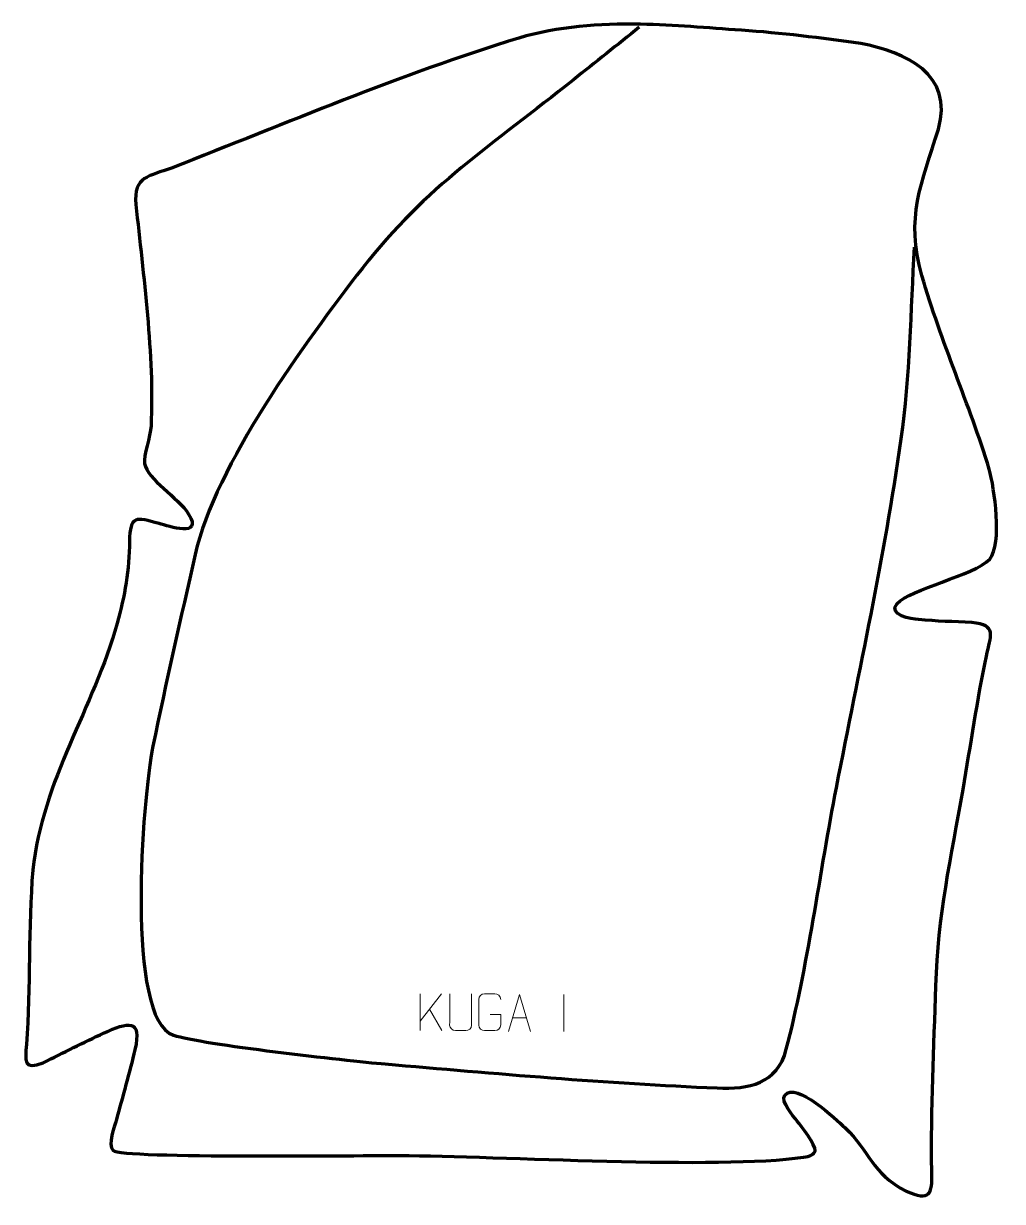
# Model space of a CAD drawing. Header units: millimetres. Extents: x -581 to 82, y 82 to 880.
import ezdxf

# ---------------------------------------------------------------- set-up
doc = ezdxf.new("R2010")
doc.units = ezdxf.units.MM
doc.header["$MEASUREMENT"] = 0
doc.layers.add('layer 2', color=7, linetype='Continuous')
doc.layers.add('layer 3', color=7, linetype='Continuous')

msp = doc.modelspace()

# ---------------------------------------------------------------- linework, layer by layer
at = {"layer": 'layer 2', "color": 140, "lineweight": 158}
msp.add_open_spline([(-164.2556, 877.2451), (-179.1335, 865.3735), (-194.0115, 853.5019), (-208.8894, 841.6304), (-208.8894, 841.6304), (-263.2313, 798.2693), (-308.8201, 769.2916), (-351.7276, 714.1133), (-351.7276, 714.1133), (-390.9237, 663.6798), (-451.3689, 581.0111), (-465.0993, 520.2183), (-465.0993, 520.2183), (-474.7892, 477.2457), (-484.8362, 433.5068), (-493.6419, 390.4073), (-493.6419, 390.4073), (-500.9508, 354.6338), (-512.5606, 205.6242), (-479.749, 194.757), (-479.749, 194.757), (-460.6331, 188.4258), (-362.8914, 177.5668), (-336.3851, 175.2441), (-336.3851, 175.2441), (-262.637, 168.8182), (-185.5179, 162.0991), (-111.6069, 159.0037), (-111.6069, 159.0037), (-89.9207, 158.0955), (-70.8872, 161.5157), (-64.653, 185.1924), (-64.653, 185.1924), (-50.4244, 239.2321), (-41.6436, 306.2041), (-30.7206, 362.2841), (-30.7206, 362.2841), (-14.8575, 443.727), (1.3641, 515.5919), (13.1472, 598.5244), (13.1472, 598.5244), (19.1322, 640.6489), (19.8705, 685.7522), (22.0779, 728.4161)], degree=3, knots=[0, 0, 0, 0, 0.08333333, 0.08333333, 0.08333333, 0.08333333, 0.16666667, 0.16666667, 0.16666667, 0.16666667, 0.25, 0.25, 0.25, 0.25, 0.33333333, 0.33333333, 0.33333333, 0.33333333, 0.41666667, 0.41666667, 0.41666667, 0.41666667, 0.5, 0.5, 0.5, 0.5, 0.58333333, 0.58333333, 0.58333333, 0.58333333, 0.66666667, 0.66666667, 0.66666667, 0.66666667, 0.75, 0.75, 0.75, 0.75, 0.83333333, 0.83333333, 0.83333333, 0.83333333, 1, 1, 1, 1], dxfattribs=at)
at = {"layer": 'layer 2', "color": 250, "lineweight": 9}
for points in [[(-312.6216, 222.8199), (-312.6216, 222.8199), (-312.6216, 197.8663), (-312.6216, 197.8663)], [(-298.2454, 222.8199), (-298.2454, 222.8199), (-312.6216, 204.1802), (-312.6216, 204.1802)], [(-215.3918, 222.278), (-215.3918, 222.278), (-215.3918, 197.3039), (-215.3918, 197.3039)], [(-297.9201, 197.9621), (-297.9201, 197.9621), (-306.3906, 212.2757), (-306.3906, 212.2757)], [(-250.1397, 206.5636), (-250.1397, 206.5636), (-240.644, 206.5636), (-240.644, 206.5636)]]:
    msp.add_open_spline(points, degree=3, dxfattribs=at)
for points, knots in [([(-277.9436, 222.8241), (-277.944, 217.2846), (-277.8482, 207.0828), (-277.8478, 201.5424), (-277.8478, 201.5424), (-277.9876, 199.3029), (-279.6648, 197.8767), (-281.8125, 197.8662), (-281.8125, 197.8662), (-284.1444, 197.8666), (-286.4763, 197.8666), (-288.8078, 197.8662), (-288.8078, 197.8662), (-290.7328, 197.7647), (-292.7049, 199.5812), (-292.6937, 201.5257), (-292.6937, 201.5257), (-292.6934, 207.0876), (-292.598, 217.263), (-292.5984, 222.8241)], [0, 0, 0, 0, 0.16666667, 0.16666667, 0.16666667, 0.16666667, 0.33333333, 0.33333333, 0.33333333, 0.33333333, 0.5, 0.5, 0.5, 0.5, 0.66666667, 0.66666667, 0.66666667, 0.66666667, 1, 1, 1, 1]), ([(-265.2904, 208.7909), (-265.2904, 208.7909), (-258.1223, 208.7909), (-258.1223, 208.7909), (-258.1223, 208.7909), (-258.1223, 208.7909), (-258.1223, 201.6228), (-258.1223, 201.6228), (-258.1223, 201.6228), (-258.262, 199.2994), (-259.9392, 197.8198), (-262.087, 197.809), (-262.087, 197.809), (-264.4188, 197.8094), (-266.7508, 197.8094), (-269.0823, 197.809), (-269.0823, 197.809), (-271.0072, 197.7036), (-272.9794, 199.5881), (-272.9682, 201.6054), (-272.9682, 201.6054), (-272.9678, 207.3755), (-272.9678, 213.1452), (-272.9682, 218.9145), (-272.9682, 218.9145), (-272.964, 221.0526), (-271.2172, 222.7718), (-269.0649, 222.7584), (-269.0649, 222.7584), (-266.7392, 222.7584), (-264.4131, 222.7584), (-262.087, 222.7584), (-262.087, 222.7584), (-260.1403, 222.7938), (-258.1489, 221.3023), (-258.1223, 218.8646)], [0, 0, 0, 0, 0.1, 0.1, 0.1, 0.1, 0.2, 0.2, 0.2, 0.2, 0.3, 0.3, 0.3, 0.3, 0.4, 0.4, 0.4, 0.4, 0.5, 0.5, 0.5, 0.5, 0.6, 0.6, 0.6, 0.6, 0.7, 0.7, 0.7, 0.7, 0.8, 0.8, 0.8, 0.8, 1, 1, 1, 1]), ([(-252.8623, 197.3142), (-252.8623, 197.3142), (-245.4913, 222.2677), (-245.4913, 222.2677), (-245.4913, 222.2677), (-245.4913, 222.2677), (-237.9214, 197.3142), (-237.9214, 197.3142)], [0, 0, 0, 0, 0.33333333, 0.33333333, 0.33333333, 0.33333333, 1, 1, 1, 1])]:
    msp.add_open_spline(points, degree=3, knots=knots, dxfattribs=at)
at = {"layer": 'layer 3', "color": 242, "lineweight": 158}
msp.add_open_spline([(-481.1308, 781.8803), (-401.7225, 812.7522), (-327.4779, 844.8446), (-245.8741, 869.8953), (-245.8741, 869.8953), (-218.9921, 877.8838), (-191.3151, 879.7445), (-163.5255, 879.229), (-163.5255, 879.229), (-140.6686, 878.8051), (-117.7341, 876.7921), (-95.1053, 875.2218), (-95.1053, 875.2218), (-68.7041, 873.3897), (-40.5461, 869.9181), (-14.2857, 866.2907), (-14.2857, 866.2907), (16.2147, 860.261), (49.0577, 845.7217), (38.3378, 808.1829), (38.3378, 808.1829), (27.0037, 771.3904), (15.8307, 748.3983), (27.1798, 709.185), (27.1798, 709.185), (40.3327, 663.7391), (59.2935, 621.939), (72.821, 578.0143), (72.821, 578.0143), (76.3199, 564.9989), (81.7382, 527.8068), (73.2097, 516.9807), (73.2097, 516.9807), (62.1438, 505.9139), (19.231, 496.9859), (10.4766, 486.9789), (10.4766, 486.9789), (3.5985, 479.1167), (20.372, 476.5398), (24.9231, 476.1223), (24.9231, 476.1223), (37.2235, 475.049), (48.7333, 474.7225), (60.9906, 474.1611), (60.9906, 474.1611), (78.4684, 472.3678), (73.7991, 465.2999), (70.8686, 451.4046), (70.8686, 451.4046), (64.6722, 422.0234), (60.2423, 390.9168), (55.047, 361.1743), (55.047, 361.1743), (46.9144, 314.6158), (37.982, 275.4876), (36.6432, 228.1333), (36.6432, 228.1333), (35.4117, 185.9387), (33.1287, 144.8679), (33.8917, 102.5454), (33.8917, 102.5454), (34.1796, 86.5762), (33.0142, 82.1425), (16.4957, 89.0469), (16.4957, 89.0469), (-7.4281, 101.8409), (-7.348, 115.2117), (-25.0689, 132.2228), (-25.0689, 132.2228), (-30.6078, 137.5026), (-58.2321, 163.5917), (-65.6101, 154.0541), (-65.6101, 154.0541), (-68.8677, 149.8429), (-59.886, 139.9758), (-57.3179, 136.5393), (-57.3179, 136.5393), (-54.6774, 133.0193), (-44.3931, 120.3732), (-45.2052, 116.4894), (-45.2052, 116.4894), (-45.7332, 113.9642), (-48.8589, 112.6894), (-52.9369, 112.1028), (-52.9369, 112.1028), (-111.0559, 103.7422), (-258.9663, 112.968), (-326.6017, 113.2702), (-326.6017, 113.2702), (-346.099, 113.3615), (-515.5412, 111.1933), (-520.67, 116.5806), (-520.67, 116.5806), (-524.6455, 120.7565), (-519.7713, 132.4358), (-518.3443, 137.5509), (-518.3443, 137.5509), (-514.2953, 153.1079), (-509.5639, 169.382), (-505.9255, 184.9141), (-505.9255, 184.9141), (-500.8724, 206.4858), (-510.8664, 203.4837), (-526.7796, 196.2087), (-526.7796, 196.2087), (-540.8581, 189.7066), (-554.1572, 182.9442), (-567.9963, 176.0626), (-567.9963, 176.0626), (-581.3229, 170.6822), (-580.2499, 177.2203), (-579.3513, 188.4359), (-579.3513, 188.4359), (-576.605, 227.7336), (-578.1506, 267.4904), (-575.104, 306.4738), (-575.104, 306.4738), (-568.5043, 367.4411), (-533.8473, 416.5304), (-517.8478, 473.6864), (-517.8478, 473.6864), (-512.7679, 492.1089), (-509.7907, 509.9665), (-509.5756, 529.0999), (-509.5756, 529.0999), (-509.1414, 546.8546), (-505.3736, 545.538), (-489.5112, 541.1974), (-489.5112, 541.1974), (-482.8664, 539.2019), (-459.4535, 531.3828), (-469.5041, 547.5715), (-469.5041, 547.5715), (-476.7309, 559.212), (-497.37, 570.8218), (-499.3215, 581.8377), (-499.3215, 581.8377), (-500.2921, 587.3162), (-495.3344, 599.9685), (-494.9811, 607.2615), (-494.9811, 607.2615), (-492.671, 654.944), (-500.336, 709.5339), (-505.1955, 757.3044), (-505.1955, 757.3044), (-507.1457, 776.4743), (-495.6734, 776.4484), (-481.1308, 781.8803)], degree=3, knots=[0, 0, 0, 0, 0.02631579, 0.02631579, 0.02631579, 0.02631579, 0.05263158, 0.05263158, 0.05263158, 0.05263158, 0.07894737, 0.07894737, 0.07894737, 0.07894737, 0.10526316, 0.10526316, 0.10526316, 0.10526316, 0.13157895, 0.13157895, 0.13157895, 0.13157895, 0.15789474, 0.15789474, 0.15789474, 0.15789474, 0.18421053, 0.18421053, 0.18421053, 0.18421053, 0.21052632, 0.21052632, 0.21052632, 0.21052632, 0.23684211, 0.23684211, 0.23684211, 0.23684211, 0.26315789, 0.26315789, 0.26315789, 0.26315789, 0.28947368, 0.28947368, 0.28947368, 0.28947368, 0.31578947, 0.31578947, 0.31578947, 0.31578947, 0.34210526, 0.34210526, 0.34210526, 0.34210526, 0.36842105, 0.36842105, 0.36842105, 0.36842105, 0.39473684, 0.39473684, 0.39473684, 0.39473684, 0.42105263, 0.42105263, 0.42105263, 0.42105263, 0.44736842, 0.44736842, 0.44736842, 0.44736842, 0.47368421, 0.47368421, 0.47368421, 0.47368421, 0.5, 0.5, 0.5, 0.5, 0.52631579, 0.52631579, 0.52631579, 0.52631579, 0.55263158, 0.55263158, 0.55263158, 0.55263158, 0.57894737, 0.57894737, 0.57894737, 0.57894737, 0.60526316, 0.60526316, 0.60526316, 0.60526316, 0.63157895, 0.63157895, 0.63157895, 0.63157895, 0.65789474, 0.65789474, 0.65789474, 0.65789474, 0.68421053, 0.68421053, 0.68421053, 0.68421053, 0.71052632, 0.71052632, 0.71052632, 0.71052632, 0.73684211, 0.73684211, 0.73684211, 0.73684211, 0.76315789, 0.76315789, 0.76315789, 0.76315789, 0.78947368, 0.78947368, 0.78947368, 0.78947368, 0.81578947, 0.81578947, 0.81578947, 0.81578947, 0.84210526, 0.84210526, 0.84210526, 0.84210526, 0.86842105, 0.86842105, 0.86842105, 0.86842105, 0.89473684, 0.89473684, 0.89473684, 0.89473684, 0.92105263, 0.92105263, 0.92105263, 0.92105263, 0.94736842, 0.94736842, 0.94736842, 0.94736842, 1, 1, 1, 1], dxfattribs=at)

doc.saveas('drawing.dxf')
